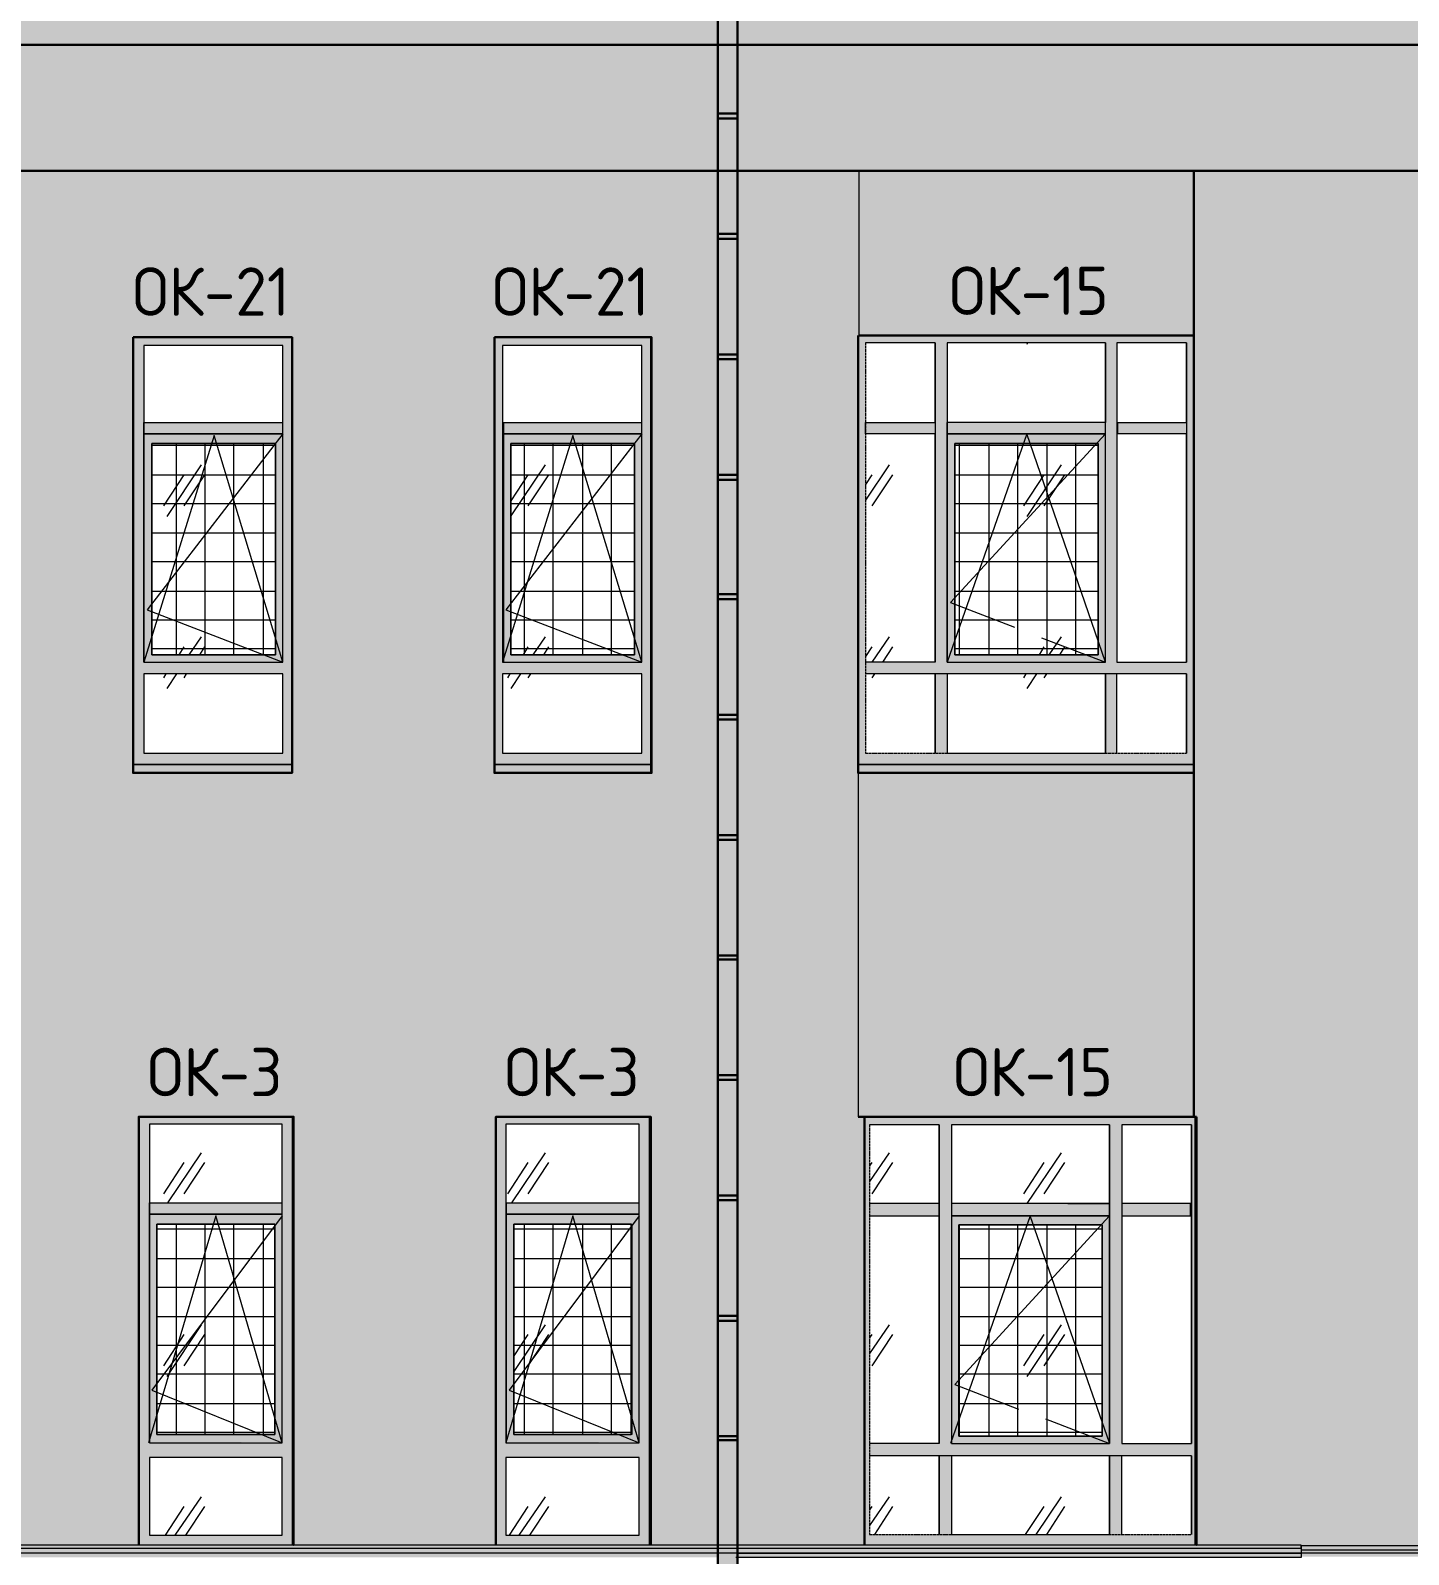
# Model space of a CAD drawing. Header units: millimetres. Extents: x -11345 to 411485, y -9810 to 73012.
# Drawn here: x 132249 to 139369, y 2878 to 10755 of the extents above; entities that cross this region are included whole.
import ezdxf

# ---------------------------------------------------------------- set-up
doc = ezdxf.new("R2010")
doc.units = ezdxf.units.MM
doc.linetypes.add('PDF_IMPORT', pattern=[1, 0.8, -0.2])
for name, color, linetype in [('PDF _Линии', 7, 'Continuous'), ('PDF _Стены внутренние', 7, 'Continuous'), ('PDF _Стены наружные', 7, 'Continuous'), ('PDF _Текст', 7, 'Continuous'), ('PDF _Узлы', 7, 'Continuous')]:
    doc.layers.add(name, color=color, linetype=linetype)
for name, color, linetype, true_color in [('PDF _Обобщенные модели', 7, 'Continuous', 0xb5bcbf), ('PDF _Ограждение', 7, 'Continuous', 0x7f7f7f), ('PDF _Окна', 7, 'Continuous', 0x383e42), ('PDF _Стены штриховка поверхности', 7, 'Continuous', 0xcacbcc)]:
    doc.layers.add(name, color=color, linetype=linetype, true_color=true_color)
doc.styles.add('PDF GOST Common', font='GOST_Common.ttf')

msp = doc.modelspace()

# ---------------------------------------------------------------- hatches: boundary and pattern name
at = {"layer": 'PDF _Обобщенные модели', "transparency": 33554559}
h = msp.add_hatch(color=256, dxfattribs=at)
h.paths.add_polyline_path([(135813.53235, 13914.70805), (135813.53235, 13910.47544), (135809.29975, 13914.70805)])
h.paths.add_polyline_path([(135885.48666, 13588.79738), (135881.25405, 13584.56478), (135885.48666, 13584.56478), (135881.25405, 13580.33217), (135889.71926, 13584.56478), (135881.25405, 13576.09956), (135881.25405, 13580.33217), (135881.25405, 13584.56478), (135879.84318, 13584.56478)], flags=0)
h.paths.add_polyline_path([(135826.23017, 13576.09956), (135830.46278, 13576.09956), (135838.92799, 13571.86696), (135843.1606, 13559.16914), (135845.2769, 13557.05284), (135838.92799, 13559.16914), (135843.1606, 13559.16914), (135838.92799, 13567.63435), (135838.92799, 13571.86696)], flags=0)
h.paths.add_polyline_path([(135864.32363, 13559.16914), (135855.85841, 13554.93653), (135851.62581, 13554.93653), (135860.09102, 13559.16914)], flags=0)
h.paths.add_polyline_path([(135864.32363, -2888.73797), (135851.62581, -2884.50536), (135855.85841, -2884.50536)], flags=0)
h.paths.add_polyline_path([(135826.23017, -2880.27276), (135830.46278, -2876.04015), (135838.92799, -2871.80754), (135834.69538, -2876.04015)], flags=0)
h.paths.add_polyline_path([(135868.55623, -2871.80754), (135868.55623, -2873.21841), (135864.32363, -2871.80754)], flags=0)
h.paths.add_polyline_path([(135813.53235, -2892.97057), (135805.06714, -2901.43579), (135813.53235, -2888.73797), (135817.76496, -2884.50536), (135817.76496, -2888.73797), (135813.53235, -2888.73797)], flags=0)
h.paths.add_polyline_path([(135868.55623, 13567.63435), (135868.55623, 13560.58001), (135867.95157, 13560.37845), (135864.32363, 13567.63435)], flags=0)
h.paths.add_polyline_path([(135821.99757, 13563.40174), (135820.5867, 13566.22348), (135826.23017, 13563.40174), (135830.46278, 13559.16914)], flags=0)
h.paths.add_polyline_path([(135885.48666, 13567.63435), (135881.25405, 13563.40174), (135877.02144, 13563.40174), (135872.78884, 13561.99088), (135881.25405, 13567.63435)], flags=0)
h.paths.add_polyline_path([(135875.3284, 13581.17869), (135872.78884, 13576.09956), (135870.67253, 13573.98326), (135868.55623, 13573.27783), (135868.55623, 13573.98326), (135872.78884, 13576.09956), (135868.55623, 13576.09956)], flags=0)
h.paths.add_polyline_path([(135813.53235, 13605.72781), (135813.53235, 13601.4952), (135810.3579, 13595.14629), (135809.29975, 13597.26259)], flags=0)
h.paths.add_polyline_path([(135855.85841, 13631.12344), (135855.85841, 13588.79738), (135881.25405, 13597.26259), (135877.02144, 13593.02999), (135872.78884, 13593.02999), (135864.32363, 13588.79738), (135855.85841, 13588.79738), (135851.62581, 13588.79738), (135851.62581, 13673.4495)], flags=0)
h.paths.add_polyline_path([(135830.46278, 13893.54502), (135834.69538, 13893.54502), (135851.62581, 13885.0798), (135855.85841, 13885.0798), (135855.85841, 13830.05593), (135851.62581, 13830.05593), (135855.85841, 13779.26465), (135851.62581, 13779.26465), (135851.62581, 13830.05593), (135851.62581, 13885.0798)], flags=0)
h.paths.add_polyline_path([(135951.51531, 13997.66713), (135957.44096, 14007.82538), (135961.67356, 14016.29059), (135944.74314, 14016.29059), (135944.74314, 14007.82538), (135919.3475, 13957.03411), (135919.3475, 13952.8015), (135889.71926, 13923.17326), (135885.48666, 13923.17326), (135864.32363, 13914.70805), (135851.62581, 13914.70805), (135821.99757, 13923.17326), (135813.53235, 13940.10368), (135792.36932, 13957.03411), (135792.36932, 13965.49932), (135766.97369, 14016.29059), (135745.81066, 14016.29059), (135775.4389, 13965.49932), (135779.6715, 13957.03411), (135766.97369, 13973.96453), (135762.74108, 13986.66235), (135754.27587, 13999.36017), (135758.50847, 13986.66235), (135758.50847, 13948.5689), (135754.27587, 13940.10368), (135762.74108, 13923.17326), (135771.20629, 13910.47544), (135775.4389, 13902.01023), (135771.20629, 13902.01023), (135779.6715, 13885.0798), (135805.06714, 13830.05593), (135805.06714, 13588.79738), (135809.29975, 13584.56478), (135809.29975, 13580.33217), (135817.76496, 13571.86696), (135809.29975, 13576.09956), (135805.06714, 13584.56478), (135805.06714, 13571.86696), (135800.83454, 13563.40174), (135800.83454, 13461.8192), (135805.06714, 13427.95835), (135800.83454, 13427.95835), (135800.83454, 2888.76929), (135805.06714, 2884.53668), (135813.53235, 2884.53668), (135809.29975, 2871.83886), (135809.29975, 2863.37365), (135805.06714, 2863.37365), (135805.06714, 2579.78905), (135800.83454, 2579.78905), (135800.83454, -2918.36621), (135805.06714, -2909.901), (135805.06714, -2914.1336), (135800.83454, -2918.36621), (135800.83454, -2926.83142), (135805.06714, -2931.06403), (135805.06714, -2947.99445), (135809.29975, -2956.45967), (135826.23017, -2973.39009), (135851.62581, -2981.8553), (135877.02144, -2973.39009), (135889.71926, -2964.92488), (135898.18447, -2956.45967), (135902.41708, -2947.99445), (135902.41708, 2579.78905), (135898.18447, 2579.78905), (135898.18447, 2863.37365), (135893.95187, 2863.37365), (135893.95187, 2884.53668), (135898.18447, 2884.53668), (135902.41708, 2888.76929), (135902.41708, 13601.4952), (135900.30078, 13601.4952), (135902.41708, 13605.72781), (135902.41708, 13830.05593), (135927.81272, 13885.0798), (135927.81272, 13893.54502), (135932.04532, 13897.77762), (135923.58011, 13893.54502), (135919.3475, 13889.31241), (135919.3475, 13897.77762), (135927.81272, 13914.70805), (135940.51053, 13935.87108), (135948.97575, 13944.33629), (135948.97575, 13957.03411), (135944.74314, 13965.49932), (135948.97575, 13982.42974), (135953.20835, 13995.12756), (135953.20835, 13999.36017)], flags=0)
h.paths.add_polyline_path([(135904.95664, 13923.17326), (135898.18447, 13914.70805), (135893.95187, 13910.47544), (135893.95187, 13914.70805), (135898.18447, 13914.70805), (135902.41708, 13923.17326)], flags=0)
for points in [[(135805.06714, 10325.45812), (135805.06714, 10329.69072), (135800.83454, 10329.69072), (135796.60193, 10325.45812), (135800.83454, 10321.22551), (135805.06714, 10321.22551)], [(135805.06714, 10300.06248), (135805.06714, 10304.29509), (135800.83454, 10304.29509), (135796.60193, 10300.06248), (135800.83454, 10295.82987), (135805.06714, 10295.82987)], [(135906.64969, 10300.06248), (135906.64969, 10304.29509), (135902.41708, 10304.29509), (135898.18447, 10300.06248), (135902.41708, 10295.82987), (135906.64969, 10295.82987)], [(135805.06714, 9703.26503), (135805.06714, 9707.49763), (135800.83454, 9707.49763), (135796.60193, 9703.26503), (135800.83454, 9699.03242), (135805.06714, 9699.03242)], [(135805.06714, 9677.86939), (135805.06714, 9682.102), (135800.83454, 9682.102), (135796.60193, 9677.86939), (135800.83454, 9673.63679), (135805.06714, 9673.63679)], [(135906.64969, 9677.86939), (135906.64969, 9682.102), (135902.41708, 9682.102), (135898.18447, 9677.86939), (135902.41708, 9673.63679), (135906.64969, 9673.63679)], [(135805.06714, 9081.07194), (135805.06714, 9085.30454), (135800.83454, 9085.30454), (135796.60193, 9081.07194), (135800.83454, 9076.83933), (135805.06714, 9076.83933)], [(135805.06714, 9055.6763), (135805.06714, 9059.90891), (135800.83454, 9059.90891), (135796.60193, 9055.6763), (135800.83454, 9051.4437), (135805.06714, 9051.4437)], [(135906.64969, 9055.6763), (135906.64969, 9059.90891), (135902.41708, 9059.90891), (135898.18447, 9055.6763), (135902.41708, 9051.4437), (135906.64969, 9051.4437)], [(135805.06714, 8458.87885), (135805.06714, 8463.11146), (135800.83454, 8463.11146), (135796.60193, 8458.87885), (135800.83454, 8454.64624), (135805.06714, 8454.64624)], [(135805.06714, 8433.48321), (135805.06714, 8437.71582), (135800.83454, 8437.71582), (135796.60193, 8433.48321), (135800.83454, 8429.25061), (135805.06714, 8429.25061)], [(135906.64969, 8433.48321), (135906.64969, 8437.71582), (135902.41708, 8437.71582), (135898.18447, 8433.48321), (135902.41708, 8429.25061), (135906.64969, 8429.25061)], [(135805.06714, 7840.91837), (135805.06714, 7845.15097), (135800.83454, 7845.15097), (135796.60193, 7840.91837), (135800.83454, 7836.68576), (135805.06714, 7836.68576)], [(135805.06714, 7815.52273), (135805.06714, 7819.75534), (135800.83454, 7819.75534), (135796.60193, 7815.52273), (135800.83454, 7811.29012), (135805.06714, 7811.29012)], [(135906.64969, 7815.52273), (135906.64969, 7819.75534), (135902.41708, 7819.75534), (135898.18447, 7815.52273), (135902.41708, 7811.29012), (135906.64969, 7811.29012)], [(135805.06714, 7218.72528), (135805.06714, 7222.95788), (135800.83454, 7222.95788), (135796.60193, 7218.72528), (135800.83454, 7214.49267), (135805.06714, 7214.49267)], [(135805.06714, 7193.32964), (135805.06714, 7197.56225), (135800.83454, 7197.56225), (135796.60193, 7193.32964), (135800.83454, 7189.09703), (135805.06714, 7189.09703)], [(135906.64969, 7193.32964), (135906.64969, 7197.56225), (135902.41708, 7197.56225), (135898.18447, 7193.32964), (135902.41708, 7189.09703), (135906.64969, 7189.09703)], [(135805.06714, 6596.53219), (135805.06714, 6600.76479), (135800.83454, 6600.76479), (135796.60193, 6596.53219), (135800.83454, 6592.29958), (135805.06714, 6592.29958)], [(135805.06714, 6571.13655), (135805.06714, 6575.36916), (135800.83454, 6575.36916), (135796.60193, 6571.13655), (135800.83454, 6566.90395), (135805.06714, 6566.90395)], [(135906.64969, 6571.13655), (135906.64969, 6575.36916), (135902.41708, 6575.36916), (135898.18447, 6571.13655), (135902.41708, 6566.90395), (135906.64969, 6566.90395)], [(135805.06714, 5974.3391), (135805.06714, 5978.5717), (135800.83454, 5978.5717), (135796.60193, 5974.3391), (135800.83454, 5970.10649), (135805.06714, 5970.10649)], [(135805.06714, 5953.17607), (135805.06714, 5957.40867), (135800.83454, 5957.40867), (135796.60193, 5953.17607), (135800.83454, 5948.94346), (135805.06714, 5948.94346)], [(135906.64969, 5953.17607), (135906.64969, 5957.40867), (135902.41708, 5957.40867), (135898.18447, 5953.17607), (135902.41708, 5948.94346), (135906.64969, 5948.94346)], [(135805.06714, 5356.37862), (135805.06714, 5360.61122), (135800.83454, 5360.61122), (135796.60193, 5356.37862), (135800.83454, 5352.14601), (135805.06714, 5352.14601)], [(135805.06714, 5330.98298), (135805.06714, 5335.21559), (135800.83454, 5335.21559), (135796.60193, 5330.98298), (135800.83454, 5326.75037), (135805.06714, 5326.75037)], [(135906.64969, 5330.98298), (135906.64969, 5335.21559), (135902.41708, 5335.21559), (135898.18447, 5330.98298), (135902.41708, 5326.75037), (135906.64969, 5326.75037)], [(135805.06714, 4734.18553), (135805.06714, 4738.41813), (135800.83454, 4738.41813), (135796.60193, 4734.18553), (135800.83454, 4729.95292), (135805.06714, 4729.95292)], [(135805.06714, 4708.78989), (135805.06714, 4713.0225), (135800.83454, 4713.0225), (135796.60193, 4708.78989), (135800.83454, 4704.55728), (135805.06714, 4704.55728)], [(135906.64969, 4708.78989), (135906.64969, 4713.0225), (135902.41708, 4713.0225), (135898.18447, 4708.78989), (135902.41708, 4704.55728), (135906.64969, 4704.55728)], [(135805.06714, 4111.99244), (135805.06714, 4116.22504), (135800.83454, 4116.22504), (135796.60193, 4111.99244), (135800.83454, 4107.75983), (135805.06714, 4107.75983)], [(135805.06714, 4086.5968), (135805.06714, 4090.82941), (135800.83454, 4090.82941), (135796.60193, 4086.5968), (135800.83454, 4082.36419), (135805.06714, 4082.36419)], [(135906.64969, 4086.5968), (135906.64969, 4090.82941), (135902.41708, 4090.82941), (135898.18447, 4086.5968), (135902.41708, 4082.36419), (135906.64969, 4082.36419)], [(135805.06714, 3489.79935), (135805.06714, 3494.03195), (135800.83454, 3494.03195), (135796.60193, 3489.79935), (135800.83454, 3485.56674), (135805.06714, 3485.56674)], [(135805.06714, 3468.63632), (135805.06714, 3472.86892), (135800.83454, 3472.86892), (135796.60193, 3468.63632), (135800.83454, 3464.40371), (135805.06714, 3464.40371)], [(135906.64969, 3468.63632), (135906.64969, 3472.86892), (135902.41708, 3472.86892), (135898.18447, 3468.63632), (135902.41708, 3464.40371), (135906.64969, 3464.40371)]]:
    msp.add_hatch(color=7, dxfattribs=at).paths.add_polyline_path(points)
at = {"layer": 'PDF _Ограждение', "true_color": 0x373f43, "transparency": 33554559}
for points in [[(127559.95056, 2884.53668), (127559.95056, 2863.37365), (135809.29975, 2863.37365), (135809.29975, 2871.83886), (135813.53235, 2884.53668), (135805.06714, 2884.53668), (135800.83454, 2888.76929), (135800.83454, 2926.86274), (127568.41577, 2926.86274), (127568.41577, 2884.53668)], [(135893.95187, 2871.83886), (135893.95187, 2863.37365), (138814.45004, 2863.37365), (138814.45004, 2867.60626), (151791.62019, 2867.60626), (151791.62019, 2922.63014), (138814.45004, 2922.63014), (138814.45004, 2926.86274), (135902.41708, 2926.86274), (135902.41708, 2888.76929), (135898.18447, 2884.53668), (135889.71926, 2884.53668)]]:
    msp.add_hatch(color=149, dxfattribs=at).paths.add_polyline_path(points)
at = {"layer": 'PDF _Окна', "transparency": 33554687}
h = msp.add_hatch(color=256, dxfattribs=at)
h.paths.add_polyline_path([(133599.87939, 6918.21025), (133599.87939, 9169.95667), (132778.75382, 9169.95667), (132778.75382, 6918.21025)])
h.paths.add_polyline_path([(133515.22727, 7527.70552), (132876.10376, 7527.70552), (132876.10376, 8619.71788), (133515.22727, 8619.71788)], flags=0)
h.paths.add_polyline_path([(133553.32072, 7019.79279), (132833.77769, 7019.79279), (132833.77769, 7430.35558), (133553.32072, 7430.35558)], flags=0)
h.paths.add_polyline_path([(133553.32072, 8729.76564), (132833.77769, 8729.76564), (132833.77769, 9127.63061), (133553.32072, 9127.63061)], flags=0)
h = msp.add_hatch(color=256, dxfattribs=at)
h.paths.add_polyline_path([(134691.89175, 8729.76564), (134691.89175, 7489.61206), (134687.65914, 7489.61206), (134687.65914, 9127.63061), (135407.20217, 9127.63061), (135407.20217, 8729.76564)])
h.paths.add_polyline_path([(135453.76084, 6918.21025), (135453.76084, 9169.95667), (134645.33308, 9169.95667), (134645.33308, 6918.21025)], flags=0)
h.paths.add_polyline_path([(135407.20217, 7019.79279), (134687.65914, 7019.79279), (134691.89175, 7430.35558), (135407.20217, 7430.35558)], flags=0)
h.paths.add_polyline_path([(134729.9852, 7527.70552), (134729.9852, 8619.71788), (135369.10872, 8619.71788), (135369.10872, 7527.70552)], flags=0)
h = msp.add_hatch(color=256, dxfattribs=at)
h.paths.add_polyline_path([(136985.96423, 8729.76564), (136985.96423, 9140.32842), (137802.8572, 9140.32842), (137802.8572, 8729.76564)])
h.paths.add_polyline_path([(136922.47514, 8670.50915), (136922.47514, 7489.61206), (136562.70362, 7489.61206), (136562.70362, 8670.50915)], flags=0)
h.paths.add_polyline_path([(136922.47514, 8729.76564), (136562.70362, 8729.76564), (136562.70362, 9140.32842), (136922.47514, 9140.32842)], flags=0)
h.paths.add_polyline_path([(137764.76374, 8619.71788), (137764.76374, 7527.70552), (137024.05768, 7527.70552), (137024.05768, 8619.71788)], flags=0)
h.paths.add_polyline_path([(137862.11368, 7489.61206), (137862.11368, 9140.32842), (138221.8852, 9140.32842), (138221.8852, 8729.76564), (137866.34629, 8729.76564), (137866.34629, 8670.50915), (138221.8852, 8670.50915), (138221.8852, 7489.61206)], flags=0)
h.paths.add_polyline_path([(138259.97865, 6918.21025), (138259.97865, 9178.42188), (136524.61017, 9178.42188), (136524.61017, 6918.21025)], flags=0)
h.paths.add_polyline_path([(137802.8572, 7430.35558), (137802.8572, 7019.79279), (136985.96423, 7019.79279), (136985.96423, 7430.35558)], flags=0)
h.paths.add_polyline_path([(137862.11368, 7019.79279), (137862.11368, 7430.35558), (138221.8852, 7430.35558), (138221.8852, 7019.79279)], flags=0)
h.paths.add_polyline_path([(136562.70362, 7019.79279), (136562.70362, 7430.35558), (136922.47514, 7430.35558), (136922.47514, 7019.79279)], flags=0)
h = msp.add_hatch(color=256, dxfattribs=at)
h.paths.add_polyline_path([(133604.112, 2926.86274), (133604.112, 5140.51571), (132808.38206, 5140.51571), (132808.38206, 2926.86274)])
h.paths.add_polyline_path([(133549.08812, 3460.17111), (133549.08812, 3455.9385), (132863.40594, 3455.9385)], flags=0)
h.paths.add_polyline_path([(133510.99466, 3498.26456), (132901.49939, 3498.26456), (132901.49939, 4586.04431), (133510.99466, 4586.04431)], flags=0)
h.paths.add_polyline_path([(133549.08812, 2977.65402), (132863.40594, 2977.65402), (132863.40594, 3379.75159), (133549.08812, 3379.75159)], flags=0)
h.paths.add_polyline_path([(133549.08812, 4696.09207), (132863.40594, 4696.09207), (132863.40594, 5102.42225), (133549.08812, 5102.42225)], flags=0)
h = msp.add_hatch(color=256, dxfattribs=at)
h.paths.add_polyline_path([(135394.50435, 2977.65402), (134704.58957, 2977.65402), (134704.58957, 3379.75159), (135394.50435, 3379.75159)])
h.paths.add_polyline_path([(134708.82217, 4696.09207), (134708.82217, 3455.9385), (135394.50435, 3460.17111), (135394.50435, 3455.9385), (134708.82217, 3455.9385), (134704.58957, 3455.9385), (134704.58957, 5102.42225), (135394.50435, 5102.42225), (135394.50435, 4696.09207)], flags=0)
h.paths.add_polyline_path([(135449.52823, 2926.86274), (135449.52823, 5140.51571), (134653.7983, 5140.51571), (134653.7983, 2926.86274)], flags=0)
h.paths.add_polyline_path([(134746.91563, 3498.26456), (134746.91563, 4586.04431), (135356.4109, 4586.04431), (135352.17829, 3498.26456)], flags=0)
h = msp.add_hatch(color=256, dxfattribs=at)
h.paths.add_polyline_path([(136583.86665, 4691.85947), (136583.86665, 5098.18965), (136943.63817, 5098.18965), (136943.63817, 4691.85947)])
h.paths.add_polyline_path([(136943.63817, 2981.88662), (136583.86665, 2981.88662), (136583.86665, 3388.2168), (136943.63817, 3388.2168)], flags=0)
h.paths.add_polyline_path([(137007.12726, 2981.88662), (137007.12726, 3388.2168), (137824.02023, 3388.2168), (137824.02023, 2981.88662)], flags=0)
h.paths.add_polyline_path([(138268.44386, 2926.86274), (138268.44386, 5140.51571), (136558.47102, 5140.51571), (136558.47102, 2926.86274)], flags=0)
h.paths.add_polyline_path([(137007.12726, 4691.85947), (137007.12726, 5098.18965), (137824.02023, 5098.18965), (137824.02023, 4691.85947)], flags=0)
h.paths.add_polyline_path([(137887.50932, 2981.88662), (137887.50932, 3388.2168), (138247.28083, 3388.2168), (138247.28083, 2981.88662)], flags=0)
h.paths.add_polyline_path([(137045.22071, 4581.81171), (137785.92677, 4581.81171), (137785.92677, 3489.79935), (137045.22071, 3489.79935)], flags=0)
h.paths.add_polyline_path([(136583.86665, 4628.37037), (136943.63817, 4628.37037), (136943.63817, 3451.70589), (136583.86665, 3451.70589)], flags=0)
h.paths.add_polyline_path([(138247.28083, 3451.70589), (137887.50932, 3451.70589), (137887.50932, 4628.37037), (138243.04823, 4628.37037), (138243.04823, 4691.85947), (137887.50932, 4691.85947), (137887.50932, 5098.18965), (138247.28083, 5098.18965)], flags=0)
at = {"layer": 'PDF _Стены наружные', "true_color": 0xf4cc95, "transparency": 33554687}
msp.add_hatch(color=31, dxfattribs=at).paths.add_polyline_path([(135453.76084, 5140.51571), (135449.52823, 5140.51571), (135449.52823, 2926.86274), (135453.76084, 2926.86274)])
at = {"layer": 'PDF _Стены штриховка поверхности', "true_color": 0xfbfbf4, "transparency": 33554687}
h = msp.add_hatch(color=7, dxfattribs=at)
h.paths.add_polyline_path([(133599.87939, 6918.21025), (132778.75382, 6918.21025), (132778.75382, 9169.95667), (133599.87939, 9169.95667)])
h.paths.add_polyline_path([(134645.33308, 6918.21025), (134645.33308, 9169.95667), (135457.99345, 9169.95667), (135453.76084, 6918.21025)], flags=0)
h.paths.add_polyline_path([(131750.23055, 6918.21025), (130950.268, 6918.21025), (130950.268, 9178.42188), (131750.23055, 9178.42188)], flags=0)
h.paths.add_polyline_path([(135800.83454, 2926.86274), (135800.83454, 10829.13824), (127568.41577, 10829.13824), (127568.41577, 2926.86274), (128173.67843, 2926.86274), (128173.67843, 5140.51571), (129887.88388, 5140.51571), (129887.88388, 2926.86274), (130954.50061, 2926.86274), (130954.50061, 5140.51571), (131754.46315, 5140.51571), (131754.46315, 2926.86274), (132808.38206, 2926.86274), (132808.38206, 5140.51571), (133608.3446, 5140.51571), (133608.3446, 2926.86274), (134653.7983, 2926.86274), (134653.7983, 5140.51571), (135453.76084, 5140.51571), (135453.76084, 2926.86274)], flags=0)
h.paths.add_polyline_path([(129887.88388, 6918.21025), (128097.49153, 6918.21025), (128097.49153, 9178.42188), (129887.88388, 9178.42188)], flags=0)
h = msp.add_hatch(color=7, dxfattribs=at)
h.paths.add_polyline_path([(138272.67647, 5140.51571), (138272.67647, 2926.86274), (138814.45004, 2926.86274), (138814.45004, 2922.63014), (151791.62019, 2922.63014), (151791.62019, 10829.13824), (135902.41708, 10829.13824), (135902.41708, 2926.86274), (136558.47102, 2926.86274), (136558.47102, 5140.51571), (136524.61017, 5140.51571), (136528.84278, 10029.17569), (138259.97865, 10029.17569), (138259.97865, 5140.51571)])
h.paths.add_polyline_path([(140676.7967, 2948.02577), (140676.7967, 5208.2374), (140697.95973, 5208.2374), (140693.72713, 9178.42188), (140693.72713, 10029.17569), (142297.88482, 10029.17569), (142297.88482, 5208.2374), (142302.11743, 5208.2374), (142302.11743, 2948.02577)], flags=0)
h.paths.add_polyline_path([(146403.51269, 2948.02577), (144761.26154, 2952.25838), (144761.26154, 5174.37656), (144757.02894, 5174.37656), (144757.02894, 9174.18927), (144748.56372, 9174.18927), (144748.56372, 10029.17569), (146390.81487, 10029.17569), (146390.81487, 9174.18927), (146395.04748, 9174.18927), (146395.04748, 5174.37656), (146403.51269, 5174.37656)], flags=0)
h.paths.add_polyline_path([(148955.77414, 2948.02577), (148955.77414, 5208.2374), (148934.61111, 5208.2374), (148934.61111, 6947.83849), (148930.3785, 6947.83849), (148930.3785, 9330.7957), (148934.61111, 9330.7957), (148934.61111, 10029.17569), (150665.74698, 10029.17569), (150665.74698, 9330.7957), (150661.51437, 9330.7957), (150661.51437, 6947.83849), (150665.74698, 6947.83849), (150665.74698, 5208.2374), (150669.97959, 5208.2374), (150669.97959, 2948.02577)], flags=0)
at = {"layer": 'PDF _Стены штриховка поверхности', "true_color": 0x88d4d9, "transparency": 33554687}
for points in [[(138259.97865, 10029.17569), (136528.84278, 10029.17569), (136528.84278, 9178.42188), (138259.97865, 9178.42188)], [(138259.97865, 6918.21025), (136524.61017, 6918.21025), (136524.61017, 5140.51571), (138259.97865, 5140.51571)]]:
    msp.add_hatch(color=133, dxfattribs=at).paths.add_polyline_path(points)

# ---------------------------------------------------------------- linework, layer by layer
at = {"layer": 'PDF _Линии', "lineweight": 30}
for points in [[(135800.83454, -2732.13154), (135800.83454, 13415.26053)], [(135902.41708, -2732.13154), (135902.41708, 13415.26053)], [(138259.97865, 6918.21025), (138259.97865, 9178.42188), (138259.97865, 10029.17569)], [(138259.97865, 5140.51571), (138259.97865, 6918.21025), (136524.61017, 6918.21025), (136524.61017, 9178.42188)], [(136528.84278, 9178.42188), (138259.97865, 9178.42188)], [(133608.3446, 5140.51571), (133608.3446, 2926.86274), (133608.3446, 5140.51571), (132808.38206, 5140.51571), (132808.38206, 2926.86274)], [(133604.112, 5140.51571), (133604.112, 2926.86274)], [(135453.76084, 2926.86274), (135453.76084, 5140.51571), (134653.7983, 5140.51571), (134653.7983, 2926.86274)], [(136524.61017, 5140.51571), (138272.67647, 5140.51571)], [(136558.47102, 2926.86274), (136558.47102, 5140.51571)], [(138268.44386, 5140.51571), (138268.44386, 2926.86274)]]:
    msp.add_lwpolyline(points, dxfattribs=at)
at = {"layer": 'PDF _Линии', "lineweight": 30, "ltscale": 158.913868}
for points in [[(126941.99007, 10680.99703), (162652.48731, 10680.99703)], [(126992.78135, 10029.17569), (162618.62646, 10029.17569), (162618.62646, 10680.99703)]]:
    msp.add_lwpolyline(points, dxfattribs=at)
at = {"layer": 'PDF _Линии', "lineweight": 30}
for points in [[(135902.41708, 10300.06248), (135902.41708, 10325.45812), (135851.62581, 10325.45812), (135800.83454, 10325.45812), (135800.83454, 10300.06248), (135851.62581, 10300.06248)], [(135902.41708, 9677.86939), (135902.41708, 9703.26503), (135851.62581, 9703.26503), (135800.83454, 9703.26503), (135800.83454, 9677.86939), (135851.62581, 9677.86939)], [(132778.75382, 9169.95667), (132778.75382, 6918.21025), (133599.87939, 6918.21025), (133599.87939, 9169.95667)], [(134645.33308, 9169.95667), (134645.33308, 6918.21025), (135457.99345, 6918.21025), (135457.99345, 9169.95667)], [(135902.41708, 9055.6763), (135902.41708, 9081.07194), (135851.62581, 9081.07194), (135800.83454, 9081.07194), (135800.83454, 9055.6763), (135851.62581, 9055.6763)], [(135902.41708, 8433.48321), (135902.41708, 8458.87885), (135851.62581, 8458.87885), (135800.83454, 8458.87885), (135800.83454, 8433.48321), (135851.62581, 8433.48321)], [(135902.41708, 7815.52273), (135902.41708, 7840.91837), (135851.62581, 7840.91837), (135800.83454, 7840.91837), (135800.83454, 7815.52273), (135851.62581, 7815.52273)], [(135902.41708, 7193.32964), (135902.41708, 7218.72528), (135851.62581, 7218.72528), (135800.83454, 7218.72528), (135800.83454, 7193.32964), (135851.62581, 7193.32964)], [(135902.41708, 6571.13655), (135902.41708, 6596.53219), (135851.62581, 6596.53219), (135800.83454, 6596.53219), (135800.83454, 6571.13655), (135851.62581, 6571.13655)], [(135902.41708, 5953.17607), (135902.41708, 5974.3391), (135851.62581, 5974.3391), (135800.83454, 5974.3391), (135800.83454, 5953.17607), (135851.62581, 5953.17607)], [(135902.41708, 5330.98298), (135902.41708, 5356.37862), (135851.62581, 5356.37862), (135800.83454, 5356.37862), (135800.83454, 5330.98298), (135851.62581, 5330.98298)], [(135449.52823, 2926.86274), (135449.52823, 5140.51571)], [(138272.67647, 5140.51571), (138272.67647, 2926.86274)], [(135902.41708, 4708.78989), (135902.41708, 4734.18553), (135851.62581, 4734.18553), (135800.83454, 4734.18553), (135800.83454, 4708.78989), (135851.62581, 4708.78989)], [(135902.41708, 4086.5968), (135902.41708, 4111.99244), (135851.62581, 4111.99244), (135800.83454, 4111.99244), (135800.83454, 4086.5968), (135851.62581, 4086.5968)], [(135902.41708, 3468.63632), (135902.41708, 3489.79935), (135851.62581, 3489.79935), (135800.83454, 3489.79935), (135800.83454, 3468.63632), (135851.62581, 3468.63632)]]:
    msp.add_lwpolyline(points, close=True, dxfattribs=at)
at = {"layer": 'PDF _Линии', "lineweight": 9, "ltscale": 3.146543}
for points in [[(133553.32072, 8670.50915), (132850.70812, 7760.49885), (133553.32072, 7489.61206), (133197.78181, 8662.04394), (132833.77769, 7489.61206)], [(135407.20217, 8670.50915), (134704.58957, 7760.49885), (135407.20217, 7489.61206), (135051.66326, 8662.04394), (134687.65914, 7489.61206)]]:
    msp.add_lwpolyline(points, dxfattribs=at)
at = {"layer": 'PDF _Линии', "lineweight": 9, "ltscale": 3.266419}
msp.add_lwpolyline([(137802.8572, 7489.61206), (137396.52702, 8670.50915), (136985.96423, 7489.61206)], dxfattribs=at)
at = {"layer": 'PDF _Линии', "lineweight": 9, "ltscale": 2.995709}
for points in [[(137802.8572, 8670.50915), (137002.89465, 7798.59231)], [(137824.02023, 4628.37037), (137024.05768, 3756.45353)]]:
    msp.add_lwpolyline(points, dxfattribs=at)
at = {"layer": 'PDF _Линии', "lineweight": 9}
for points in [[(133515.22727, 8619.71788), (132876.10376, 8619.71788), (132876.10376, 7527.70552), (133515.22727, 7527.70552)], [(135369.10872, 8619.71788), (134729.9852, 8619.71788), (134729.9852, 7527.70552), (135369.10872, 7527.70552)], [(137764.76374, 8619.71788), (137024.05768, 8619.71788), (137024.05768, 7527.70552), (137764.76374, 7527.70552)], [(133510.99466, 4586.04431), (132901.49939, 4586.04431), (132901.49939, 3498.26456), (133510.99466, 3498.26456)], [(135352.17829, 4586.04431), (134746.91563, 4586.04431), (134746.91563, 3498.26456), (135352.17829, 3498.26456)], [(137785.92677, 4581.81171), (137045.22071, 4581.81171), (137045.22071, 3489.79935), (137785.92677, 3489.79935)]]:
    msp.add_lwpolyline(points, close=True, dxfattribs=at)
for points in [[(137002.89465, 7798.59231), (137333.03792, 7671.61412)], [(137472.71392, 7616.59025), (137802.8572, 7489.61206)], [(137024.05768, 3756.45353), (137354.20096, 3629.47535)], [(137493.87695, 3578.68407), (137824.02023, 3451.70589)]]:
    msp.add_lwpolyline(points, dxfattribs=at)
at = {"layer": 'PDF _Линии', "lineweight": 9, "ltscale": 3.134275}
for points in [[(133549.08812, 4628.37037), (132876.10376, 3726.82529), (133549.08812, 3455.9385), (133206.24703, 4628.37037), (132859.17333, 3455.9385)], [(135394.50435, 4628.37037), (134721.51999, 3726.82529), (135394.50435, 3455.9385), (135051.66326, 4628.37037), (134704.58957, 3455.9385)]]:
    msp.add_lwpolyline(points, dxfattribs=at)
at = {"layer": 'PDF _Линии', "lineweight": 9, "ltscale": 3.240532}
msp.add_lwpolyline([(137824.02023, 3455.9385), (137413.45744, 4628.37037), (137002.89465, 3451.70589)], dxfattribs=at)
at = {"layer": 'PDF _Обобщенные модели', "lineweight": 0}
msp.add_lwpolyline([(135851.62581, 5330.98298), (135800.83454, 5330.98298), (135851.62581, 5330.98298)], dxfattribs=at)
at = {"layer": 'PDF _Ограждение', "color": 7, "lineweight": 9, "ltscale": 82.335502}
for points in [[(138814.45004, 2926.86274), (126988.54874, 2926.86274)], [(138814.45004, 2909.93232), (126988.54874, 2909.93232)]]:
    msp.add_lwpolyline(points, dxfattribs=at)
at = {"layer": 'PDF _Ограждение', "color": 7, "lineweight": 9}
for points in [[(138814.45004, 2926.86274), (138814.45004, 2909.93232), (138814.45004, 2884.53668), (138814.45004, 2867.60626), (138814.45004, 2863.37365), (135893.95187, 2863.37365)], [(138814.45004, 2909.93232), (138814.45004, 2922.63014)], [(151791.62019, 2884.53668), (138814.45004, 2884.53668)]]:
    msp.add_lwpolyline(points, dxfattribs=at)
at = {"layer": 'PDF _Ограждение', "color": 7, "lineweight": 9, "ltscale": 129.789536}
for points in [[(162567.83519, 2901.46711), (162567.83519, 2922.63014), (138814.45004, 2922.63014)], [(162677.88295, 2884.53668), (162567.83519, 2901.46711), (138814.45004, 2901.46711)]]:
    msp.add_lwpolyline(points, dxfattribs=at)
at = {"layer": 'PDF _Ограждение', "color": 7, "lineweight": 9, "ltscale": 82.547161}
msp.add_lwpolyline([(138814.45004, 2884.53668), (126810.77929, 2884.53668)], dxfattribs=at)
at = {"layer": 'PDF _Ограждение', "color": 149, "lineweight": 0, "true_color": 0x373f43}
msp.add_lwpolyline([(138814.45004, 2884.53668), (135898.18447, 2884.53668), (138814.45004, 2884.53668)], dxfattribs=at)
at = {"layer": 'PDF _Окна', "color": 7, "lineweight": 9}
for points in [[(136922.47514, 8670.50915), (136562.70362, 8670.50915), (136562.70362, 8729.76564), (136922.47514, 8729.76564), (136922.47514, 9140.32842), (136922.47514, 7489.61206)], [(138221.8852, 8670.50915), (137866.34629, 8670.50915), (137866.34629, 8729.76564), (138221.8852, 8729.76564), (138221.8852, 9140.32842), (138221.8852, 7489.61206)], [(132833.77769, 7489.61206), (132833.77769, 8670.50915), (133553.32072, 8670.50915), (132833.77769, 8670.50915), (132833.77769, 8729.76564), (133553.32072, 8729.76564), (133553.32072, 9127.63061), (132833.77769, 9127.63061)], [(132876.10376, 8619.71788), (133515.22727, 8619.71788), (133515.22727, 7527.70552), (132876.10376, 7527.70552)], [(134729.9852, 8619.71788), (135369.10872, 8619.71788), (135369.10872, 7527.70552), (134729.9852, 7527.70552)], [(137024.05768, 8619.71788), (137764.76374, 8619.71788), (137764.76374, 7527.70552), (137024.05768, 7527.70552)], [(133553.32072, 7019.79279), (133553.32072, 7430.35558), (132833.77769, 7430.35558), (132833.77769, 7019.79279)], [(135407.20217, 7019.79279), (135407.20217, 7430.35558), (134687.65914, 7430.35558), (134687.65914, 7019.79279)], [(136922.47514, 7430.35558), (136922.47514, 7019.79279)], [(137802.8572, 7430.35558), (137802.8572, 7019.79279)], [(138221.8852, 7430.35558), (138221.8852, 7019.79279)], [(132863.40594, 3455.9385), (132863.40594, 4636.83559), (133549.08812, 4636.83559), (132863.40594, 4636.83559), (132863.40594, 4696.09207), (133549.08812, 4696.09207), (133549.08812, 5102.42225), (132863.40594, 5102.42225)], [(136943.63817, 5098.18965), (136943.63817, 3451.70589)], [(137824.02023, 5098.18965), (137824.02023, 3451.70589)], [(132901.49939, 4586.04431), (133510.99466, 4586.04431), (133510.99466, 3498.26456), (132901.49939, 3498.26456)], [(134746.91563, 4586.04431), (135356.4109, 4586.04431), (135356.4109, 3498.26456), (134746.91563, 3498.26456)], [(137045.22071, 4581.81171), (137785.92677, 4581.81171), (137785.92677, 3489.79935), (137045.22071, 3489.79935)], [(136943.63817, 3388.2168), (136943.63817, 2981.88662)], [(137824.02023, 3388.2168), (137824.02023, 2981.88662)], [(138247.28083, 3388.2168), (138247.28083, 2981.88662)], [(133549.08812, 2977.65402), (133549.08812, 3379.75159), (132863.40594, 3379.75159), (132863.40594, 2977.65402)], [(135394.50435, 2977.65402), (135394.50435, 3379.75159), (134704.58957, 3379.75159), (134704.58957, 2977.65402)]]:
    msp.add_lwpolyline(points, close=True, dxfattribs=at)
for points in [[(136922.47514, 9140.32842), (136562.70362, 9140.32842)], [(137802.8572, 9140.32842), (136985.96423, 9140.32842), (136985.96423, 7489.61206), (137802.8572, 7489.61206), (137802.8572, 9140.32842), (137802.8572, 8729.76564), (136985.96423, 8729.76564), (136985.96423, 8670.50915), (137802.8572, 8670.50915), (136985.96423, 8670.50915), (136985.96423, 7489.61206), (136985.96423, 8670.50915), (136985.96423, 8729.76564)], [(137400.75962, 9140.32842), (137396.52702, 9131.86321)], [(138221.8852, 9140.32842), (137862.11368, 9140.32842), (137862.11368, 7489.61206), (138221.8852, 7489.61206)], [(132833.77769, 8729.76564), (132833.77769, 8670.50915), (132833.77769, 7489.61206), (133553.32072, 7489.61206), (133553.32072, 9127.63061)], [(134691.89175, 8729.76564), (134691.89175, 8670.50915), (134691.89175, 7489.61206), (134691.89175, 8670.50915), (135407.20217, 8670.50915), (134691.89175, 8670.50915), (134691.89175, 8729.76564), (135407.20217, 8729.76564), (135407.20217, 9127.63061), (134687.65914, 9127.63061), (134687.65914, 7489.61206), (135407.20217, 7489.61206), (135407.20217, 9127.63061)], [(132833.77769, 8729.76564), (132833.77769, 8729.76564)], [(132833.77769, 8670.50915), (132833.77769, 8670.50915)], [(134691.89175, 8729.76564), (134691.89175, 8729.76564)], [(134691.89175, 8670.50915), (134691.89175, 8670.50915)], [(136562.70362, 8670.50915), (136562.70362, 8729.76564)], [(136562.70362, 8729.76564), (136562.70362, 8729.76564)], [(136562.70362, 8670.50915), (136562.70362, 8670.50915)], [(136985.96423, 8729.76564), (136985.96423, 8729.76564)], [(136985.96423, 8670.50915), (136985.96423, 8670.50915)], [(136985.96423, 8670.50915), (136985.96423, 8670.50915)], [(137866.34629, 8670.50915), (137866.34629, 8729.76564)], [(137866.34629, 8729.76564), (137866.34629, 8729.76564)], [(137866.34629, 8670.50915), (137866.34629, 8670.50915)], [(133515.22727, 7527.70552), (133515.22727, 8619.71788)], [(135369.10872, 7527.70552), (135369.10872, 8619.71788)], [(137764.76374, 7527.70552), (137764.76374, 8619.71788)], [(133130.06012, 8509.67012), (132952.29066, 8243.01594)], [(134907.75466, 8509.67012), (134729.9852, 8247.24855)], [(136685.4492, 8509.67012), (136562.70362, 8327.66806)], [(137574.29647, 8509.67012), (137396.52702, 8243.01594)], [(133041.17539, 8458.87885), (132935.36024, 8298.03982)], [(133146.99054, 8458.87885), (133041.17539, 8298.03982)], [(134818.86993, 8458.87885), (134729.9852, 8323.43546)], [(134924.68508, 8458.87885), (134818.86993, 8298.03982)], [(136596.56447, 8458.87885), (136562.70362, 8408.08758)], [(136702.37962, 8458.87885), (136596.56447, 8298.03982)], [(137485.41174, 8458.87885), (137379.59659, 8298.03982)], [(137591.22689, 8458.87885), (137485.41174, 8298.03982)], [(133041.17539, 7570.03158), (133015.77975, 7527.70552)], [(133130.06012, 7620.82285), (133066.57103, 7527.70552)], [(133146.99054, 7570.03158), (133121.59491, 7527.70552)], [(134818.86993, 7570.03158), (134793.4743, 7527.70552)], [(134907.75466, 7620.82285), (134844.26557, 7527.70552)], [(134924.68508, 7570.03158), (134899.28945, 7527.70552)], [(136596.56447, 7570.03158), (136562.70362, 7519.24031)], [(136685.4492, 7620.82285), (136596.56447, 7489.61206)], [(136702.37962, 7570.03158), (136651.58835, 7489.61206)], [(137485.41174, 7570.03158), (137460.01611, 7527.70552)], [(137574.29647, 7620.82285), (137510.80738, 7527.70552)], [(137591.22689, 7570.03158), (137565.83126, 7527.70552)], [(136922.47514, 7489.61206), (136562.70362, 7489.61206)], [(132948.05806, 7430.35558), (132935.36024, 7409.19255)], [(133003.08194, 7430.35558), (132952.29066, 7354.16867)], [(133053.87321, 7430.35558), (133041.17539, 7409.19255)], [(133553.32072, 7019.79279), (133553.32072, 7430.35558)], [(134725.7526, 7430.35558), (134713.05478, 7409.19255)], [(134780.77648, 7430.35558), (134729.9852, 7354.16867)], [(134831.56775, 7430.35558), (134818.86993, 7409.19255)], [(135407.20217, 7019.79279), (135407.20217, 7430.35558)], [(136609.26229, 7430.35558), (136596.56447, 7409.19255)], [(136985.96423, 7430.35558), (136985.96423, 7019.79279), (137802.8572, 7019.79279)], [(137392.29441, 7430.35558), (137379.59659, 7409.19255)], [(137447.31829, 7430.35558), (137396.52702, 7354.16867)], [(137498.10956, 7430.35558), (137485.41174, 7409.19255)], [(137862.11368, 7019.79279), (137862.11368, 7430.35558)], [(132778.75382, 6960.53631), (133599.87939, 6960.53631), (132778.75382, 6960.53631)], [(134645.33308, 6960.53631), (135453.76084, 6960.53631), (134645.33308, 6960.53631)], [(136524.61017, 6960.53631), (138259.97865, 6960.53631), (136524.61017, 6960.53631)], [(133604.112, 2926.86274), (133604.112, 5140.51571), (133604.112, 2926.86274)], [(135449.52823, 2926.86274), (135449.52823, 5140.51571), (135449.52823, 2926.86274)], [(132863.40594, 3455.9385), (133549.08812, 3455.9385), (133549.08812, 5102.42225)], [(134708.82217, 3455.9385), (134708.82217, 4636.83559), (135394.50435, 4636.83559), (134708.82217, 4636.83559), (134708.82217, 4696.09207), (135394.50435, 4696.09207), (135394.50435, 5102.42225), (134704.58957, 5102.42225), (134704.58957, 3455.9385), (135394.50435, 3455.9385), (135394.50435, 5102.42225)], [(136943.63817, 5098.18965), (136583.86665, 5098.18965)], [(137824.02023, 5098.18965), (137007.12726, 5098.18965), (137007.12726, 3451.70589), (137824.02023, 3451.70589), (137824.02023, 4628.37037), (137007.12726, 4628.37037), (137824.02023, 4628.37037), (137824.02023, 4691.85947), (137007.12726, 4691.85947)], [(138247.28083, 5098.18965), (138247.28083, 3451.70589), (138247.28083, 5098.18965), (137887.50932, 5098.18965), (137887.50932, 3451.70589), (138247.28083, 3451.70589)], [(133041.17539, 4903.48977), (132935.36024, 4742.65074)], [(133130.06012, 4954.28104), (132956.52327, 4696.09207)], [(133146.99054, 4903.48977), (133041.17539, 4742.65074)], [(134818.86993, 4903.48977), (134713.05478, 4742.65074)], [(134907.75466, 4954.28104), (134734.21781, 4696.09207)], [(134924.68508, 4903.48977), (134818.86993, 4742.65074)], [(136685.4492, 4954.28104), (136583.86665, 4806.13983)], [(136596.56447, 4903.48977), (136583.86665, 4886.55934)], [(136702.37962, 4903.48977), (136596.56447, 4742.65074)], [(137485.41174, 4903.48977), (137379.59659, 4742.65074)], [(137574.29647, 4954.28104), (137396.52702, 4691.85947)], [(137591.22689, 4903.48977), (137485.41174, 4742.65074)], [(132863.40594, 4696.09207), (132863.40594, 4696.09207)], [(134704.58957, 4696.09207), (134708.82217, 4696.09207)], [(136583.86665, 4628.37037), (136943.63817, 4628.37037), (136943.63817, 4691.85947), (136583.86665, 4691.85947)], [(137887.50932, 4628.37037), (138243.04823, 4628.37037), (138243.04823, 4691.85947), (137887.50932, 4691.85947)], [(132863.40594, 4636.83559), (132863.40594, 4636.83559)], [(134708.82217, 4636.83559), (134704.58957, 4636.83559), (134708.82217, 4636.83559)], [(137785.92677, 3489.79935), (137785.92677, 4581.81171)], [(133130.06012, 4065.43377), (132952.29066, 3798.77959)], [(134907.75466, 4065.43377), (134746.91563, 3824.17523)], [(136685.4492, 4065.43377), (136583.86665, 3917.29256)], [(137574.29647, 4065.43377), (137396.52702, 3798.77959)], [(133041.17539, 4014.6425), (132935.36024, 3853.80347)], [(133146.99054, 4014.6425), (133041.17539, 3853.80347)], [(134818.86993, 4014.6425), (134746.91563, 3904.59474)], [(134924.68508, 4014.6425), (134818.86993, 3853.80347)], [(136596.56447, 4014.6425), (136583.86665, 3997.71207)], [(136702.37962, 4014.6425), (136596.56447, 3853.80347)], [(137485.41174, 4014.6425), (137379.59659, 3853.80347)], [(137591.22689, 4014.6425), (137485.41174, 3853.80347)], [(136943.63817, 3451.70589), (136583.86665, 3451.70589)], [(137007.12726, 3388.2168), (137007.12726, 2981.88662), (137824.02023, 2981.88662)], [(137887.50932, 2981.88662), (137887.50932, 3388.2168)], [(133549.08812, 2977.65402), (133549.08812, 3379.75159)], [(135394.50435, 2977.65402), (135394.50435, 3379.75159)], [(133130.06012, 3176.5865), (132994.61672, 2977.65402)], [(134907.75466, 3176.5865), (134772.31127, 2977.65402)], [(136685.4492, 3176.5865), (136583.86665, 3028.44529)], [(137574.29647, 3176.5865), (137443.08568, 2981.88662)], [(133041.17539, 3125.79523), (132943.82545, 2977.65402)], [(133146.99054, 3125.79523), (133049.6406, 2977.65402)], [(134818.86993, 3125.79523), (134721.51999, 2977.65402)], [(134924.68508, 3125.79523), (134827.33514, 2977.65402)], [(136596.56447, 3125.79523), (136583.86665, 3108.8648)], [(136702.37962, 3125.79523), (136609.26229, 2981.88662)], [(137485.41174, 3125.79523), (137388.0618, 2981.88662)], [(137591.22689, 3125.79523), (137498.10956, 2981.88662)]]:
    msp.add_lwpolyline(points, dxfattribs=at)
at = {"layer": 'PDF _Окна', "color": 7, "linetype": 'PDF_IMPORT', "lineweight": 9, "ltscale": 16.509432}
msp.add_lwpolyline([(136562.70362, 9140.32842), (136562.70362, 7019.79279), (138221.8852, 7019.79279)], dxfattribs=at)
at = {"layer": 'PDF _Окна', "lineweight": 0}
for points in [[(132833.77769, 7489.61206), (132833.77769, 7489.61206), (132833.77769, 7489.61206)], [(134691.89175, 7489.61206), (134691.89175, 7489.61206), (134691.89175, 7489.61206)], [(136985.96423, 7489.61206), (136985.96423, 7489.61206), (136985.96423, 7489.61206)], [(138221.8852, 7489.61206), (138221.8852, 7489.61206), (138221.8852, 7489.61206)], [(135407.20217, 7019.79279), (135407.20217, 7019.79279), (135407.20217, 7019.79279)], [(137802.8572, 7019.79279), (137802.8572, 7019.79279), (137802.8572, 7019.79279)], [(134645.33308, 6960.53631), (135453.76084, 6960.53631), (134645.33308, 6960.53631)], [(136524.61017, 6960.53631), (138259.97865, 6960.53631), (136524.61017, 6960.53631)], [(135356.4109, 3498.26456), (135356.4109, 3498.26456), (135356.4109, 3498.26456)], [(136943.63817, 3451.70589), (136943.63817, 3451.70589), (136943.63817, 3451.70589)], [(138247.28083, 3451.70589), (138247.28083, 3451.70589), (138247.28083, 3451.70589)], [(135394.50435, 2977.65402), (135394.50435, 2977.65402), (135394.50435, 2977.65402)], [(137824.02023, 2981.88662), (137824.02023, 2981.88662), (137824.02023, 2981.88662)], [(138247.28083, 2981.88662), (138247.28083, 2981.88662), (138247.28083, 2981.88662)]]:
    msp.add_lwpolyline(points, close=True, dxfattribs=at)
for points in [[(137802.8572, 7489.61206), (137802.8572, 7489.61206), (137802.8572, 7489.61206)], [(137802.8572, 7489.61206), (137802.8572, 7489.61206), (137802.8572, 7489.61206)], [(133599.87939, 6960.53631), (132778.75382, 6960.53631), (133599.87939, 6960.53631)], [(137824.02023, 4691.85947), (137608.15732, 4691.85947), (137824.02023, 4691.85947)]]:
    msp.add_lwpolyline(points, dxfattribs=at)
at = {"layer": 'PDF _Окна', "color": 7, "linetype": 'PDF_IMPORT', "lineweight": 9, "ltscale": 8.170052}
for points in [[(138221.8852, 7430.35558), (136562.70362, 7430.35558)], [(138247.28083, 3388.2168), (136583.86665, 3388.2168)]]:
    msp.add_lwpolyline(points, dxfattribs=at)
at = {"layer": 'PDF _Окна', "color": 7, "linetype": 'PDF_IMPORT', "lineweight": 9, "ltscale": 16.4671}
msp.add_lwpolyline([(136583.86665, 5098.18965), (136583.86665, 2981.88662), (138247.28083, 2981.88662)], dxfattribs=at)
at = {"layer": 'PDF _Стены внутренние', "lineweight": 18}
for points in [[(133599.87939, 6918.21025), (133599.87939, 9169.95667)], [(135453.76084, 6918.21025), (135453.76084, 9169.95667)], [(138259.97865, 6918.21025), (138259.97865, 9178.42188)]]:
    msp.add_lwpolyline(points, close=True, dxfattribs=at)
at = {"layer": 'PDF _Стены внутренние', "color": 33, "true_color": 0xdf8d79, "transparency": 33554559}
for points in [[(133599.87939, 6922.44285), (133599.87939, 6918.21025), (133599.87939, 6918.21025)], [(135453.76084, 6922.44285), (135453.76084, 6918.21025), (135453.76084, 6918.21025)], [(133604.112, 3003.04965), (133608.3446, 2926.86274), (133604.112, 2926.86274)], [(138268.44386, 2939.56056), (138272.67647, 2926.86274), (138268.44386, 2926.86274)]]:
    msp.add_solid(points, dxfattribs=at)
at = {"layer": 'PDF _Стены наружные', "lineweight": 18}
for points in [[(136528.84278, 10029.17569), (136528.84278, 9178.42188)], [(133599.87939, 9169.95667), (133599.87939, 6918.21025)], [(135457.99345, 9169.95667), (135457.99345, 6918.21025)], [(138259.97865, 9178.42188), (138259.97865, 6918.21025)], [(136524.61017, 6918.21025), (136524.61017, 5140.51571)], [(133608.3446, 5140.51571), (133608.3446, 2926.86274)], [(135453.76084, 5140.51571), (135453.76084, 2926.86274)], [(138272.67647, 5140.51571), (138272.67647, 2926.86274)]]:
    msp.add_lwpolyline(points, dxfattribs=at)
at = {"layer": 'PDF _Стены наружные', "color": 31, "lineweight": 0, "true_color": 0xf4cc95}
for points in [[(135457.99345, 6918.21025), (135453.76084, 9169.95667), (135457.99345, 6918.21025)], [(133599.87939, 6918.21025), (133599.87939, 6918.21025), (133599.87939, 6918.21025)], [(133599.87939, 6918.21025), (133599.87939, 6918.21025), (133599.87939, 6918.21025)]]:
    msp.add_lwpolyline(points, dxfattribs=at)
at = {"layer": 'PDF _Стены наружные', "color": 254, "lineweight": 0, "true_color": 0xe2e2e2}
for points in [[(133599.87939, 6918.21025), (133599.87939, 6918.21025), (133599.87939, 6918.21025)], [(133599.87939, 6918.21025), (133599.87939, 6918.21025), (133599.87939, 6918.21025)], [(138259.97865, 6918.21025), (138259.97865, 6918.21025), (138259.97865, 6918.21025)], [(138259.97865, 6918.21025), (138259.97865, 6918.21025), (138259.97865, 6918.21025)]]:
    msp.add_lwpolyline(points, dxfattribs=at)
msp.add_lwpolyline([(136524.61017, 5140.51571), (136524.61017, 5140.51571), (136524.61017, 5140.51571)], close=True, dxfattribs=at)
at = {"layer": 'PDF _Стены наружные', "color": 31, "true_color": 0xf4cc95, "transparency": 33554559}
for points in [[(133599.87939, 9169.95667), (133599.87939, 6918.21025), (133599.87939, 6918.21025)], [(133599.87939, 6918.21025), (133599.87939, 6918.21025), (133599.87939, 9169.95667)], [(135453.76084, 9169.95667), (135457.99345, 6918.21025), (135453.76084, 6918.21025)], [(138259.97865, 9178.42188), (138259.97865, 6918.21025), (138259.97865, 6918.21025)], [(138259.97865, 6918.21025), (138259.97865, 6918.21025), (138259.97865, 9178.42188)], [(133608.3446, 5140.51571), (133608.3446, 2926.86274), (133608.3446, 2926.86274)], [(133608.3446, 2926.86274), (133608.3446, 2926.86274), (133608.3446, 5140.51571)], [(138272.67647, 5140.51571), (138272.67647, 2926.86274), (138272.67647, 2926.86274)], [(138272.67647, 2926.86274), (138272.67647, 2926.86274), (138272.67647, 5140.51571)]]:
    msp.add_solid(points, dxfattribs=at)
at = {"layer": 'PDF _Стены наружные', "color": 254, "true_color": 0xe2e2e2, "transparency": 33554559}
for points in [[(133608.3446, 3045.37571), (133608.3446, 2926.86274), (133608.3446, 2926.86274)], [(135453.76084, 3045.37571), (135453.76084, 2926.86274), (135453.76084, 2926.86274)], [(138272.67647, 2948.02577), (138272.67647, 2926.86274), (138272.67647, 2926.86274)]]:
    msp.add_solid(points, dxfattribs=at)
at = {"layer": 'PDF _Стены штриховка поверхности', "color": 133, "lineweight": 0, "true_color": 0x88d4d9}
msp.add_lwpolyline([(138259.97865, 5140.51571), (136524.61017, 5140.51571), (138259.97865, 5140.51571)], dxfattribs=at)
at = {"layer": 'PDF _Узлы', "color": 251, "lineweight": 9, "true_color": 0x494949}
for points in [[(132876.10376, 8611.25267), (133515.22727, 8611.25267)], [(133003.08194, 7531.93812), (133003.08194, 8619.71788)], [(133151.22315, 7531.93812), (133151.22315, 8619.71788)], [(133299.36436, 7531.93812), (133299.36436, 8619.71788)], [(133451.73818, 7531.93812), (133451.73818, 8619.71788)], [(134729.9852, 8611.25267), (135369.10872, 8611.25267)], [(134801.93951, 7527.70552), (134801.93951, 8619.71788)], [(134950.08072, 7531.93812), (134950.08072, 8619.71788)], [(135102.45454, 7531.93812), (135102.45454, 8619.71788)], [(135250.59575, 7531.93812), (135250.59575, 8619.71788)], [(137024.05768, 8611.25267), (137764.76374, 8611.25267)], [(137049.45332, 7527.70552), (137049.45332, 8619.71788)], [(137201.82714, 7527.70552), (137201.82714, 8619.71788)], [(137349.96835, 7527.70552), (137349.96835, 8619.71788)], [(137502.34217, 7527.70552), (137502.34217, 8619.71788)], [(137650.48338, 7527.70552), (137650.48338, 8619.71788)], [(132876.10376, 8458.87885), (133515.22727, 8458.87885)], [(134729.9852, 8458.87885), (135369.10872, 8458.87885)], [(137024.05768, 8458.87885), (137764.76374, 8458.87885)], [(132876.10376, 8310.73764), (133515.22727, 8310.73764)], [(134729.9852, 8310.73764), (135369.10872, 8310.73764)], [(137024.05768, 8310.73764), (137764.76374, 8310.73764)], [(132876.10376, 8158.36382), (133515.22727, 8158.36382)], [(134729.9852, 8158.36382), (135369.10872, 8158.36382)], [(137024.05768, 8158.36382), (137764.76374, 8158.36382)], [(132876.10376, 8010.22261), (133515.22727, 8010.22261)], [(134729.9852, 8010.22261), (135369.10872, 8010.22261)], [(137024.05768, 8010.22261), (137764.76374, 8010.22261)], [(132876.10376, 7857.84879), (133515.22727, 7857.84879)], [(134729.9852, 7857.84879), (135369.10872, 7857.84879)], [(137024.05768, 7857.84879), (137764.76374, 7857.84879)], [(132876.10376, 7709.70758), (133515.22727, 7709.70758)], [(134729.9852, 7709.70758), (135369.10872, 7709.70758)], [(137024.05768, 7709.70758), (137764.76374, 7709.70758)], [(132876.10376, 7561.56637), (132876.10376, 7561.56637)], [(132876.10376, 7561.56637), (133515.22727, 7561.56637)], [(134729.9852, 7561.56637), (135369.10872, 7561.56637)], [(137024.05768, 7561.56637), (137764.76374, 7561.56637)], [(133003.08194, 3498.26456), (133003.08194, 4586.04431)], [(133151.22315, 3498.26456), (133151.22315, 4586.04431)], [(133299.36436, 3498.26456), (133299.36436, 4586.04431)], [(133451.73818, 3498.26456), (133451.73818, 4586.04431)], [(134801.93951, 3498.26456), (134801.93951, 4586.04431)], [(134950.08072, 3498.26456), (134950.08072, 4586.04431)], [(135102.45454, 3498.26456), (135102.45454, 4586.04431)], [(135250.59575, 3498.26456), (135250.59575, 4586.04431)], [(137049.45332, 3489.79935), (137049.45332, 4581.81171)], [(137201.82714, 3489.79935), (137201.82714, 4581.81171)], [(137349.96835, 3489.79935), (137349.96835, 4581.81171)], [(137502.34217, 3489.79935), (137502.34217, 4581.81171)], [(137650.48338, 3489.79935), (137650.48338, 4581.81171)], [(132901.49939, 4560.64868), (133510.99466, 4560.64868)], [(134746.91563, 4560.64868), (135352.17829, 4560.64868)], [(137045.22071, 4560.64868), (137785.92677, 4560.64868)], [(132901.49939, 4408.27486), (133510.99466, 4408.27486)], [(134746.91563, 4408.27486), (135352.17829, 4408.27486)], [(137045.22071, 4408.27486), (137785.92677, 4408.27486)], [(132901.49939, 4260.13365), (133510.99466, 4260.13365)], [(134746.91563, 4260.13365), (135352.17829, 4260.13365)], [(137045.22071, 4260.13365), (137785.92677, 4260.13365)], [(132901.49939, 4107.75983), (133510.99466, 4107.75983)], [(134746.91563, 4107.75983), (135352.17829, 4107.75983)], [(137045.22071, 4107.75983), (137785.92677, 4107.75983)], [(132901.49939, 3959.61862), (133510.99466, 3959.61862)], [(134746.91563, 3959.61862), (135352.17829, 3959.61862)], [(137045.22071, 3959.61862), (137785.92677, 3959.61862)], [(132901.49939, 3811.47741), (133510.99466, 3811.47741)], [(134746.91563, 3811.47741), (135352.17829, 3811.47741)], [(137045.22071, 3811.47741), (137785.92677, 3811.47741)], [(132901.49939, 3659.10359), (133510.99466, 3659.10359)], [(134746.91563, 3659.10359), (135352.17829, 3659.10359)], [(137045.22071, 3659.10359), (137785.92677, 3659.10359)], [(132901.49939, 3510.96238), (132901.49939, 3510.96238)], [(132901.49939, 3510.96238), (133510.99466, 3510.96238)], [(134746.91563, 3510.96238), (134746.91563, 3510.96238)], [(134746.91563, 3510.96238), (135352.17829, 3510.96238)], [(137045.22071, 3510.96238), (137045.22071, 3510.96238)], [(137045.22071, 3510.96238), (137785.92677, 3510.96238)]]:
    msp.add_lwpolyline(points, dxfattribs=at)

# ---------------------------------------------------------------- texts
at = {"layer": 'PDF _Текст', "char_height": 250.000659, "attachment_point": 4, "style": 'PDF GOST Common'}
for s, insert in [('ОК-21', (132775.56106, 9405.36147)), ('ОК-21', (134633.75047, 9405.36147)), ('ОК-15', (136995.63937, 9409.59408)), ('ОК-3', (132851.75012, 5371.52321)), ('ОК-3', (134697.24171, 5371.52321)), ('ОК-15', (137016.80456, 5371.52321))]:
    msp.add_mtext(s, dxfattribs=dict(at, insert=insert))

doc.saveas('drawing.dxf')
